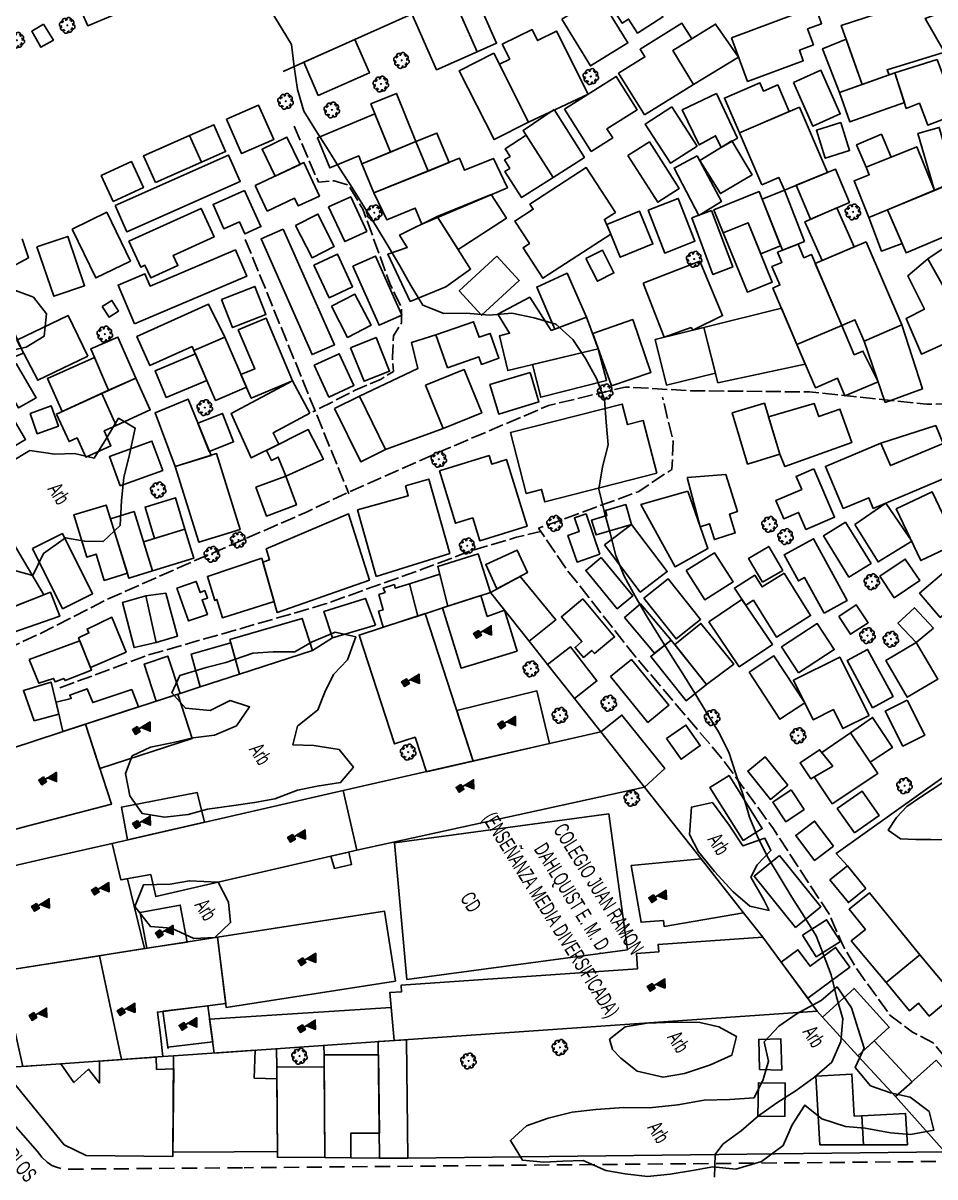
# Model space of a CAD drawing. Header units: millimetres. Extents: x 438774 to 440085, y 7202522 to 7203572.
# Drawn here: x 439084 to 439204.2, y 7203255.7 to 7203408 of the extents above; entities that cross this region are included whole.
import ezdxf

# ---------------------------------------------------------------- set-up
doc = ezdxf.new("R2010")
doc.units = ezdxf.units.MM
doc.linetypes.add('12', pattern=[3, 2, -1])
doc.linetypes.add('17', pattern=[2.5, 2, -0.5])
for name, color, linetype in [('0505', 1, 'Continuous'), ('0611', 30, 'Continuous'), ('0623', 30, 'Continuous'), ('0626', 7, 'Continuous'), ('0707', 7, 'Continuous'), ('0801', 10, 'Continuous'), ('0811', 10, 'Continuous'), ('0812', 7, 'Continuous'), ('0835', 7, 'Continuous'), ('0836', 7, 'Continuous'), ('1005', 3, 'Continuous'), ('1006', 3, 'Continuous'), ('1007', 3, 'Continuous')]:
    doc.layers.add(name, color=color, linetype=linetype)
doc.styles.add('02', font='swissc.ttf')

# ---------------------------------------------------------------- blocks, each defined once
blk = doc.blocks.new('15')
for p, q in [((-0.38, 0.75), (0.37, 0.75)), ((-0.38, 0.73), (0.37, 0.73)), ((-0.38, 0.72), (0.37, 0.72)), ((-0.38, 0.7), (0.37, 0.7)), ((-0.38, 0.69), (0.37, 0.69)), ((-0.38, 0.67), (0.37, 0.67)), ((-0.38, 0.66), (0.37, 0.66)), ((-0.38, 0.64), (0.37, 0.64)), ((-0.38, 0.63), (0.37, 0.63)), ((-0.38, 0.61), (0.37, 0.61)), ((-0.38, 0.6), (0.37, 0.6)), ((-0.38, 0.58), (0.37, 0.58)), ((-0.38, 0.57), (0.37, 0.57)), ((-0.38, 0.55), (0.37, 0.55)), ((-0.38, 0.54), (0.37, 0.54)), ((-0.38, 0.52), (0.37, 0.52)), ((-0.38, 0.51), (0.37, 0.51)), ((-0.38, 0.49), (0.37, 0.49)), ((-0.38, 0.48), (0.37, 0.48)), ((-0.38, 0.46), (0.37, 0.46)), ((-0.38, 0.45), (0.37, 0.45)), ((-0.38, 0.43), (0.37, 0.43)), ((-0.38, 0.42), (0.37, 0.42)), ((-0.38, 0.4), (0.37, 0.4)), ((-0.38, 0.39), (0.37, 0.39)), ((-0.38, 0.37), (0.37, 0.37)), ((-0.38, 0.36), (0.37, 0.36)), ((-0.38, 0.34), (0.37, 0.34)), ((-0.38, 0.33), (0.37, 0.33)), ((-0.38, 0.31), (0.37, 0.31)), ((-0.38, 0.3), (0.37, 0.3)), ((-0.38, 0.28), (0.37, 0.28)), ((-0.38, 0.27), (0.37, 0.27)), ((-0.38, 0.25), (0.37, 0.25)), ((-0.38, 0.24), (0.37, 0.24)), ((-0.38, 0.22), (0.37, 0.22)), ((-0.38, 0.21), (0.37, 0.21)), ((-0.38, 0.19), (0.37, 0.19)), ((-0.38, 0.18), (0.37, 0.18)), ((-0.38, 0.16), (0.37, 0.16)), ((-0.38, 0.15), (0.37, 0.15)), ((-0.38, 0.13), (0.37, 0.13)), ((-0.38, 0.12), (0.37, 0.12)), ((-0.38, 0.1), (0.37, 0.1)), ((-0.38, 0.09), (0.37, 0.09)), ((-0.38, 0.07), (0.37, 0.07)), ((-0.38, 0.06), (0.37, 0.06)), ((-0.38, 0.04), (0.37, 0.04)), ((-0.38, 0.03), (0.37, 0.03)), ((-0.38, 0.01), (0.37, 0.01))]:
    blk.add_line(p, q)
for points in [[(0, 0), (0, 2.5), (1.05, 1.88), (0, 1.12)], [(-0.38, 0.75), (0.37, 0.75), (0.37, 0), (-0.38, 0)]]:
    blk.add_lwpolyline(points, close=True)
blk.add_lwpolyline([(0.01, 2.48), (0.01, 1.17), (1.02, 1.88), (0.03, 2.48), (0.03, 1.23), (0.97, 1.88), (0.04, 2.42), (0.04, 1.28), (0.93, 1.88), (0.06, 2.38), (0.06, 1.33), (0.89, 1.88), (0.07, 2.33), (0.07, 1.38), (0.84, 1.88), (0.09, 2.28), (0.09, 1.42), (0.79, 1.88), (0.1, 2.23), (0.1, 1.48), (0.75, 1.88), (0.12, 2.17), (0.12, 1.53), (0.7, 1.88), (0.13, 2.12), (0.13, 1.58), (0.66, 1.88), (0.15, 2.08), (0.15, 1.62), (0.61, 1.88), (0.16, 2.03), (0.16, 1.67), (0.55, 1.88), (0.18, 2), (0.18, 1.7), (0.51, 1.88), (0.19, 1.95), (0.19, 1.75), (0.46, 1.88), (0.21, 1.92), (0.21, 1.78), (0.42, 1.88), (0.22, 1.9), (0.22, 1.8), (0.37, 1.88), (0.24, 1.88), (0.24, 1.83), (0.3, 1.85), (0.24, 1.85)])
blk = doc.blocks.new('09')
for p, q in [((-0.04, 0.01), (0.04, 0.01)), ((-0.02, 0.03), (0.02, 0.03)), ((0, 0.05), (0, 0.05)), ((-0.04, -0.01), (0.04, -0.01)), ((-0.02, -0.03), (0.02, -0.03))]:
    blk.add_line(p, q)
for points in [[(-0.61, 0.39), (-0.76, 0.34), (-0.88, 0.27), (-0.97, 0.13), (-1, 0), (-0.96, -0.15), (-0.88, -0.26), (-0.83, -0.31), (-0.73, -0.36), (-0.58, -0.38)], [(-0.12, 0.67), (-0.2, 0.77), (-0.32, 0.84), (-0.46, 0.87), (-0.62, 0.83), (-0.74, 0.77), (-0.81, 0.63), (-0.83, 0.49), (-0.83, 0.42), (-0.79, 0.32), (-0.69, 0.22), (-0.62, 0.16)], [(-0.41, 0.6), (-0.39, 0.72), (-0.35, 0.82), (-0.3, 0.88), (-0.18, 0.96), (-0.03, 1), (0.1, 0.96), (0.24, 0.87), (0.31, 0.75), (0.36, 0.62), (0.37, 0.55)], [(0.11, 0.66), (0.19, 0.71), (0.31, 0.78), (0.42, 0.81), (0.49, 0.81), (0.63, 0.78), (0.76, 0.7), (0.82, 0.58), (0.84, 0.41), (0.81, 0.28), (0.75, 0.16), (0.69, 0.06)], [(0.67, -0.42), (0.8, -0.38), (0.91, -0.29), (0.99, -0.14), (1.01, -0.01), (0.95, 0.14), (0.86, 0.24), (0.8, 0.29), (0.7, 0.32), (0.56, 0.34)], [(-0.14, -0.69), (-0.19, -0.75), (-0.3, -0.83), (-0.4, -0.87), (-0.48, -0.87), (-0.61, -0.83), (-0.74, -0.75), (-0.8, -0.63), (-0.83, -0.47), (-0.79, -0.33), (-0.7, -0.18), (-0.64, -0.12)], [(-0.38, -0.63), (-0.34, -0.76), (-0.26, -0.88), (-0.13, -0.97), (0.01, -1.01), (0.15, -0.97), (0.27, -0.88), (0.32, -0.83), (0.36, -0.73), (0.38, -0.57)], [(0.15, -0.7), (0.32, -0.83), (0.46, -0.87), (0.62, -0.85), (0.74, -0.79), (0.83, -0.66), (0.86, -0.52), (0.86, -0.45), (0.83, -0.34), (0.74, -0.24), (0.67, -0.18)]]:
    blk.add_lwpolyline(points)
blk.add_lwpolyline([(0, -0.05), (-0.05, 0), (0, 0.05), (0.05, 0)], close=True)

msp = doc.modelspace()

# ---------------------------------------------------------------- linework, layer by layer
at = {"layer": '0505', "linetype": 'Continuous', "elevation": 80, "flags": 128}
msp.add_lwpolyline([(439117.06, 7203408.96), (439119.39, 7203405.16), (439119.73, 7203402.18), (439120.15, 7203399.21), (439121.01, 7203396.34), (439122.6, 7203393.79), (439124.19, 7203391.25), (439125.79, 7203388.71), (439127.4, 7203386.18), (439129, 7203383.64), (439130.59, 7203381.1), (439132.13, 7203378.52), (439133.67, 7203375.95), (439135.1, 7203373.32), (439136.68, 7203370.76), (439139.47, 7203369.65), (439142.47, 7203369.7), (439145.46, 7203369.43), (439148.45, 7203369.68), (439151.38, 7203369.05), (439154.25, 7203368.22), (439156.5, 7203366.23), (439158.15, 7203363.72), (439159.59, 7203361.08), (439160.67, 7203358.29), (439160.87, 7203355.3), (439161.16, 7203352.31), (439160.39, 7203349.41), (439159.9, 7203346.45), (439160.6, 7203343.55), (439161.4, 7203340.65), (439162.14, 7203337.73), (439163.27, 7203334.96), (439164.72, 7203332.33), (439166.2, 7203329.73), (439167.78, 7203327.18), (439169.38, 7203324.64), (439170.97, 7203322.1), (439172.56, 7203319.55), (439174.13, 7203317), (439175.71, 7203314.45), (439177.06, 7203311.76), (439177.98, 7203308.91), (439178.94, 7203306.07), (439179.79, 7203303.19), (439180.94, 7203300.42), (439182.27, 7203297.74), (439183.81, 7203295.16), (439185.38, 7203292.61), (439186.98, 7203290.07), (439188.59, 7203287.53), (439189.49, 7203285.16), (439190.55, 7203282.36), (439191.27, 7203279.45), (439192.11, 7203276.56), (439191.85, 7203273.57), (439190.63, 7203270.83), (439188.38, 7203268.85), (439185.93, 7203267.13), (439183.41, 7203265.5), (439180.96, 7203263.75), (439178.7, 7203261.79), (439176.28, 7203260.01), (439175.25, 7203258.68), (439175.15, 7203255.68)], dxfattribs=at)
at = {"layer": '0611', "linetype": '12', "flags": 128}
for points in [[(439300.65, 7203549.6), (439332.81, 7203519.57), (439385.74, 7203476.29), (439418.9, 7203449.53), (439419.33, 7203449.01), (439419.53, 7203448.31), (439419.43, 7203447.5), (439405.25, 7203431.26), (439403.64, 7203427.49), (439400.47, 7203422.97), (439397.16, 7203419.83), (439393.79, 7203417.46), (439389.21, 7203414.52), (439367.76, 7203405.37), (439361.74, 7203401.87), (439351.11, 7203395.7), (439347.83, 7203393.37), (439345.42, 7203391.28), (439343.17, 7203388.56), (439337.08, 7203380.24), (439332.12, 7203372.27), (439327.65, 7203367.25), (439322.46, 7203361.57), (439317.48, 7203356.5), (439308.89, 7203348.57), (439294.71, 7203333.8), (439288.14, 7203325.29), (439286.49, 7203321.81), (439284.59, 7203317.74), (439283.36, 7203313.67), (439282.7, 7203310.14), (439281.8, 7203302.92), (439281.13, 7203294.43), (439281.98, 7203283.9), (439280.61, 7203259.71), (439219.54, 7203257.85), (439207.06, 7203257.76), (439113.11, 7203256.92)], [(439087.14, 7203257.64), (439087.74, 7203257.19), (439088.39, 7203257.01), (439089.13, 7203256.77), (439090.26, 7203256.73), (439113.11, 7203256.92)]]:
    msp.add_lwpolyline(points, dxfattribs=at)
at = {"layer": '0611', "linetype": 'Continuous', "flags": 128}
msp.add_lwpolyline([(439087.14, 7203257.64), (439086.45, 7203258.31), (439085.87, 7203259.04), (439080.45, 7203265.19), (439038.34, 7203313.06), (438999.84, 7203357.45), (438998.72, 7203358.97)], dxfattribs=at)
at = {"layer": '0623', "linetype": '17', "flags": 128}
for points in [[(439119.73, 7203394.37), (439122.92, 7203386.96), (439124.98, 7203387.16), (439126.89, 7203386.6), (439128.79, 7203383.42), (439132.33, 7203373.61), (439133.9, 7203370.37), (439133.88, 7203368.41), (439132.82, 7203366.69), (439132.69, 7203363.86), (439132.81, 7203362), (439131.22, 7203361), (439127.78, 7203359.52), (439122.19, 7203356.67)], [(439113.28, 7203379.41), (439126.95, 7203345.84)], [(439072.57, 7203321.15), (439073.58, 7203321.66), (439086.34, 7203327.45), (439095.09, 7203331.92), (439103.5, 7203335.65), (439121.45, 7203343.49), (439126.06, 7203345.69), (439139.65, 7203351.69), (439153.29, 7203357.51), (439163.39, 7203359.94), (439172, 7203359.46), (439187.7, 7203359.29), (439203.14, 7203357.68), (439212.76, 7203357.83), (439222.1, 7203358.88), (439227.42, 7203358.08)], [(439216.68, 7203257.77), (439204.02, 7203273.42), (439201.29, 7203274.8), (439198.31, 7203277.07), (439193.84, 7203283.29), (439192.08, 7203286.29), (439190.33, 7203290.33), (439182.86, 7203301.75), (439176.19, 7203310.9), (439164.78, 7203324.31), (439155.59, 7203335.98), (439151.97, 7203341.3), (439165.1, 7203346.13), (439169.56, 7203349.07), (439169.72, 7203352.75), (439168.32, 7203358.61)], [(439088.81, 7203320.23), (439100.33, 7203324.54), (439112.6, 7203328.04), (439123.83, 7203331.31), (439136.59, 7203335.89), (439143.13, 7203338.37), (439149.07, 7203340.11), (439152.21, 7203340.87)]]:
    msp.add_lwpolyline(points, dxfattribs=at)
at = {"layer": '0707', "linetype": 'Continuous', "flags": 128}
for points in [[(439118.26, 7203401.59), (439166.61, 7203423.2), (439191.42, 7203434.19), (439199.94, 7203439.05)], [(439128.32, 7203358.72), (439136.04, 7203362.39), (439135.21, 7203365.83), (439138.42, 7203366.82)], [(439131.77, 7203351.69), (439139.36, 7203354.49)], [(439205.32, 7203352.5), (439204.35, 7203354.85), (439197.12, 7203352.55)], [(439124.79, 7203326.86), (439122.14, 7203325.19)], [(439150.72, 7203326.39), (439153.14, 7203323.33)], [(439107.31, 7203320.36), (439104.7, 7203319.51)], [(439156.68, 7203318.84), (439160.17, 7203314.43)], [(439192.71, 7203296.76), (439191.23, 7203298.4), (439210.04, 7203311.78)], [(439165.93, 7203307.13), (439173.4, 7203297.67)], [(439179, 7203290.57), (439181.55, 7203287.34)], [(439189.43, 7203276.8), (439188.73, 7203277.57)], [(439117.43, 7203270.19), (439117.41, 7203272.62)], [(439123.66, 7203271.82), (439123.65, 7203273.05)], [(439102.42, 7203271.58), (439103.8, 7203271.67)], [(439103.8, 7203271.67), (439103.84, 7203271.68)], [(439130.99, 7203258.2), (439127.19, 7203258.23)], [(439205.57, 7203259.02), (439134.72, 7203258.18)]]:
    msp.add_lwpolyline(points, dxfattribs=at)
at = {"layer": '0801', "linetype": 'Continuous', "flags": 128}
for points in [[(439097.17, 7203420.68), (439101.28, 7203411.33), (439092.51, 7203407.62), (439088.86, 7203415.89)], [(439103.07, 7203272.82), (439103.09, 7203272.69), (439103.15, 7203272.71)], [(439103.8, 7203271.67), (439114.6, 7203272.42), (439114.45, 7203268.74), (439117.44, 7203268.64)], [(439111.79, 7203259.02), (439103.73, 7203258.99), (439103.8, 7203271.67)], [(439117.44, 7203268.64), (439117.51, 7203259.05), (439111.79, 7203259.02)]]:
    msp.add_lwpolyline(points, dxfattribs=at)
for points in [[(439160.8, 7203411.38), (439162.99, 7203407.95), (439163.84, 7203408.5), (439165.03, 7203406.64), (439168.36, 7203408.78), (439164.97, 7203414.05), (439160.8, 7203411.38)], [(439143.14, 7203412.71), (439140.59, 7203411.56), (439143.87, 7203404.18), (439146.43, 7203405.32), (439143.14, 7203412.71)], [(439143.87, 7203404.18), (439140.59, 7203411.56), (439135.23, 7203409.17), (439138.51, 7203401.8), (439143.87, 7203404.18)], [(439155.02, 7203408.47), (439158.8, 7203402.32), (439163.75, 7203405.35), (439159.97, 7203411.51), (439155.02, 7203408.47)], [(439194.66, 7203399.87), (439191.88, 7203407.66), (439203, 7203411.28), (439204, 7203408.95), (439202.94, 7203408.59), (439205.51, 7203404.15), (439197.94, 7203401.78), (439198.19, 7203401.12), (439194.66, 7203399.87)], [(439177.4, 7203406.04), (439188.47, 7203410.14), (439189.3, 7203407.88), (439187.44, 7203407.19), (439188.21, 7203405.08), (439186.36, 7203404.39), (439186.88, 7203403), (439179.54, 7203400.28), (439177.4, 7203406.04)], [(439086.67, 7203407.81), (439085.1, 7203406.9), (439086.32, 7203404.77), (439087.96, 7203405.73), (439086.67, 7203407.81)], [(439165.93, 7203395.84), (439172.42, 7203399.88), (439169.66, 7203404.33), (439172.16, 7203405.88), (439170.88, 7203407.95), (439165.36, 7203404.52), (439165.99, 7203403.51), (439162.51, 7203401.35), (439165.93, 7203395.84)], [(439169.66, 7203404.33), (439172.42, 7203399.88), (439178.35, 7203403.49), (439175.31, 7203407.84), (439169.66, 7203404.33)], [(439120.98, 7203402.8), (439127.71, 7203405.81), (439129.66, 7203401.4), (439122.91, 7203398.43), (439120.98, 7203402.8)], [(439150.65, 7203394.89), (439146.79, 7203402.55), (439148.15, 7203403.22), (439147.18, 7203405.17), (439151.1, 7203407.12), (439151.82, 7203405.66), (439154.33, 7203406.91), (439158.49, 7203398.59), (439150.65, 7203394.89)], [(439191.64, 7203398.8), (439189.43, 7203404.58), (439192.53, 7203405.83), (439194.66, 7203399.87), (439191.64, 7203398.8)], [(439146.07, 7203403.98), (439150.65, 7203394.89), (439146.1, 7203392.59), (439141.51, 7203401.68), (439146.07, 7203403.98)], [(439198.97, 7203401.4), (439204.53, 7203403.16), (439207.23, 7203395.98), (439203.3, 7203394.49), (439202.2, 7203397.38), (439200.46, 7203396.71), (439198.97, 7203401.4)], [(439185.57, 7203400.13), (439188.12, 7203394.37), (439191.75, 7203395.98), (439189.2, 7203401.74), (439185.57, 7203400.13)], [(439191.64, 7203398.8), (439198.97, 7203401.4), (439200.21, 7203397.49), (439193.01, 7203394.93), (439191.64, 7203398.8)], [(439155.38, 7203396.62), (439162.2, 7203400.93), (439164.98, 7203396.54), (439160.98, 7203394.01), (439161.74, 7203392.81), (439158.92, 7203391.03), (439155.38, 7203396.62)], [(439178.47, 7203393.47), (439185.03, 7203396.3), (439183.52, 7203399.81), (439181.63, 7203398.99), (439181.15, 7203400.09), (439176.48, 7203398.07), (439178.47, 7203393.47)], [(439132.44, 7203390.93), (439129.85, 7203397.32), (439133.22, 7203398.68), (439135.79, 7203392.32), (439132.44, 7203390.93)], [(439175.42, 7203398.66), (439178.2, 7203392.79), (439176.05, 7203391.57), (439175.32, 7203393.09), (439173.14, 7203391.88), (439170.91, 7203396.52), (439175.42, 7203398.66)], [(439110.8, 7203395.28), (439112.79, 7203390.74), (439117.02, 7203392.6), (439115.04, 7203397.13), (439110.8, 7203395.28)], [(439169.53, 7203396.91), (439172.87, 7203391.74), (439169.37, 7203389.47), (439166.04, 7203394.65), (439169.53, 7203396.91)], [(439181.42, 7203386.62), (439178.47, 7203393.47), (439186.37, 7203396.87), (439190.08, 7203388.26), (439184.39, 7203385.91), (439183.66, 7203387.59), (439181.42, 7203386.62)], [(439130.38, 7203395.99), (439132.44, 7203390.93), (439128.67, 7203389.38), (439128.24, 7203390.44), (439124.44, 7203388.85), (439122.78, 7203392.81), (439130.38, 7203395.99)], [(439154.02, 7203396.56), (439149.93, 7203393.8), (439153.88, 7203387.61), (439158.02, 7203390.25), (439154.02, 7203396.56)], [(439105.93, 7203393.14), (439107.48, 7203389.61), (439110.68, 7203391.01), (439109.13, 7203394.55), (439105.93, 7203393.14)], [(439191.83, 7203394.83), (439188.61, 7203393.83), (439189.77, 7203390.14), (439192.98, 7203391.14), (439191.83, 7203394.83)], [(439204.19, 7203385.87), (439202.01, 7203393.39), (439204.81, 7203394.21), (439206.89, 7203387.02), (439204.19, 7203385.87)], [(439101.41, 7203386.94), (439107.48, 7203389.61), (439105.93, 7203393.14), (439099.86, 7203390.47), (439101.41, 7203386.94)], [(439117.23, 7203387.78), (439120.53, 7203389.32), (439118.76, 7203392.91), (439115.49, 7203391.31), (439117.23, 7203387.78)], [(439128.67, 7203389.38), (439135.79, 7203392.32), (439137.38, 7203388.44), (439130.25, 7203385.57), (439128.67, 7203389.38)], [(439137.38, 7203388.44), (439135.79, 7203392.32), (439138.56, 7203393.46), (439140.17, 7203389.57), (439137.38, 7203388.44)], [(439153.88, 7203387.61), (439150.34, 7203393.17), (439147.56, 7203391.39), (439148.2, 7203390.38), (439147.47, 7203389.91), (439148.17, 7203388.8), (439147.52, 7203388.4), (439149.72, 7203384.95), (439153.88, 7203387.61)], [(439163.75, 7203390.48), (439167.7, 7203384.33), (439170.52, 7203386.16), (439166.58, 7203392.29), (439163.75, 7203390.48)], [(439177.47, 7203392.44), (439180.13, 7203387.96), (439175.95, 7203385.47), (439173.23, 7203389.82), (439177.47, 7203392.44)], [(439198.46, 7203390.29), (439195.17, 7203388.95), (439193.92, 7203391.89), (439197.18, 7203393.29), (439198.46, 7203390.29)], [(439204.19, 7203385.87), (439195.54, 7203382.32), (439193.59, 7203387.15), (439195.58, 7203387.95), (439195.17, 7203388.95), (439201.84, 7203391.65), (439204.19, 7203385.87)], [(439095.85, 7203384.43), (439099.83, 7203386.26), (439098.26, 7203389.68), (439094.28, 7203387.85), (439095.85, 7203384.43)], [(439096.12, 7203383.89), (439111.08, 7203390.54), (439112.61, 7203387.08), (439097.65, 7203380.43), (439096.12, 7203383.89)], [(439114.6, 7203386.55), (439121, 7203389.55), (439123.06, 7203385.14), (439120.27, 7203383.83), (439119.78, 7203384.85), (439116.18, 7203383.16), (439114.6, 7203386.55)], [(439130.25, 7203385.57), (439141.54, 7203390.12), (439142.19, 7203388.55), (439146.01, 7203390.11), (439147.85, 7203386.24), (439136.58, 7203381.44), (439135.7, 7203383.55), (439131.95, 7203382), (439130.25, 7203385.57)], [(439172.9, 7203390.45), (439176.08, 7203384.42), (439173.09, 7203382.59), (439169.84, 7203388.83), (439172.9, 7203390.45)], [(439161.48, 7203380.11), (439152.53, 7203374.3), (439149.92, 7203378.32), (439150.76, 7203378.87), (439148.83, 7203381.84), (439151.26, 7203383.41), (439150.81, 7203384.09), (439158.26, 7203388.91), (439162.09, 7203382.99), (439160.64, 7203382.06), (439161.48, 7203380.11)], [(439185.95, 7203386.58), (439191.13, 7203388.69), (439192.96, 7203384.28), (439187.82, 7203382.08), (439185.95, 7203386.58)], [(439211.24, 7203382.23), (439200.44, 7203377.64), (439198.01, 7203383.34), (439208.81, 7203387.84), (439211.24, 7203382.23)], [(439113.19, 7203385.89), (439115.33, 7203381.11), (439113.21, 7203380.15), (439112.51, 7203381.74), (439110.46, 7203380.83), (439109.03, 7203384.02), (439113.19, 7203385.89)], [(439124.27, 7203383.7), (439126.39, 7203379.13), (439129.29, 7203380.47), (439127.19, 7203385.04), (439124.27, 7203383.7)], [(439145.69, 7203385.34), (439147.71, 7203382.21), (439141.37, 7203378.08), (439138.6, 7203382.44), (439145.69, 7203385.34)], [(439166.4, 7203383.27), (439168.61, 7203377.61), (439172.59, 7203379.17), (439170.38, 7203384.83), (439166.4, 7203383.27)], [(439176.33, 7203380.27), (439179.6, 7203381.61), (439181.27, 7203377.52), (439183.89, 7203378.58), (439181.06, 7203385.74), (439175.09, 7203383.34), (439176.33, 7203380.27)], [(439181.47, 7203384.71), (439184.14, 7203377.98), (439187.02, 7203379.15), (439184.39, 7203385.91), (439181.47, 7203384.71)], [(439090.43, 7203380.78), (439093.55, 7203374.33), (439098.13, 7203376.55), (439095, 7203383), (439090.43, 7203380.78)], [(439097.93, 7203379.18), (439107.44, 7203383.51), (439109.15, 7203379.76), (439103.78, 7203377.31), (439104.39, 7203375.97), (439100.81, 7203374.35), (439100.04, 7203376.02), (439099.49, 7203375.76), (439097.93, 7203379.18)], [(439160.95, 7203381.39), (439162.73, 7203377.06), (439167.04, 7203378.82), (439165.28, 7203383.15), (439160.95, 7203381.39)], [(439174.79, 7203383.22), (439177.57, 7203375.78), (439174.96, 7203374.8), (439172.18, 7203382.25), (439174.79, 7203383.22)], [(439189.37, 7203376.62), (439193.6, 7203378.43), (439191.32, 7203383.57), (439187.09, 7203381.76), (439189.37, 7203376.62)], [(439198.01, 7203383.34), (439195.54, 7203382.32), (439197.21, 7203377.87), (439199.91, 7203378.89), (439198.01, 7203383.34)], [(439119.91, 7203381.25), (439122.08, 7203377), (439125.02, 7203378.5), (439122.85, 7203382.76), (439119.91, 7203381.25)], [(439138.6, 7203382.44), (439143, 7203375.51), (439139.74, 7203373.15), (439135.04, 7203371.23), (439132.06, 7203377.47), (439134.63, 7203378.36), (439133.62, 7203379.99), (439138.6, 7203382.44)], [(439179.6, 7203381.61), (439182.78, 7203373.8), (439179.51, 7203372.48), (439176.33, 7203380.27), (439179.6, 7203381.61)], [(439118.29, 7203380.78), (439125.03, 7203365.52), (439122.09, 7203364.23), (439115.36, 7203379.49), (439118.29, 7203380.78)], [(439085.78, 7203378.43), (439088, 7203371.92), (439092.08, 7203373.31), (439089.86, 7203379.82), (439085.78, 7203378.43)], [(439191.95, 7203368.07), (439187.95, 7203377.44), (439186.96, 7203377), (439186.19, 7203378.8), (439183.49, 7203377.73), (439184.06, 7203376.38), (439182.75, 7203375.83), (439183.79, 7203373.41), (439182.86, 7203373), (439186.04, 7203365.55), (439191.95, 7203368.07)], [(439195.19, 7203379.12), (439199.9, 7203368.15), (439194.91, 7203366), (439193.7, 7203368.82), (439191.95, 7203368.07), (439188.46, 7203376.24), (439195.19, 7203379.12)], [(439207.04, 7203379.36), (439210.68, 7203372.36), (439206.91, 7203370.43), (439203.32, 7203376.86), (439207.04, 7203379.36)], [(439098.67, 7203368.28), (439113.46, 7203374.55), (439111.98, 7203378.04), (439100.72, 7203373.27), (439100.04, 7203374.89), (439096.49, 7203373.4), (439098.67, 7203368.28)], [(439122.31, 7203376.03), (439124.33, 7203371.72), (439127.43, 7203373.18), (439125.43, 7203377.48), (439122.31, 7203376.03)], [(439127.44, 7203375.88), (439130.92, 7203368.09), (439133.93, 7203369.44), (439130.46, 7203377.22), (439127.44, 7203375.88)], [(439146.47, 7203377.21), (439141.49, 7203372.65), (439144.44, 7203369.42), (439149.42, 7203373.99), (439146.47, 7203377.21)], [(439158.19, 7203376.92), (439160.39, 7203378.02), (439161.91, 7203374.99), (439159.72, 7203373.89), (439158.19, 7203376.92)], [(439165.74, 7203373.63), (439168.52, 7203366.51), (439172.07, 7203367.79), (439172.31, 7203367.43), (439176.23, 7203369.36), (439173.24, 7203376.54), (439165.74, 7203373.63)], [(439203.32, 7203376.86), (439208.76, 7203367.12), (439202.46, 7203364.29), (439200.45, 7203368.97), (439202.86, 7203370.21), (439200.69, 7203374.63), (439203.32, 7203376.86)], [(439154.09, 7203367.58), (439158.3, 7203369.17), (439155.73, 7203374.95), (439151.73, 7203373.14), (439154.09, 7203367.58)], [(439110.14, 7203371.49), (439111.59, 7203367.79), (439115.99, 7203369.53), (439114.54, 7203373.22), (439110.14, 7203371.49)], [(439094.41, 7203370.56), (439095.3, 7203369.16), (439096.56, 7203369.96), (439095.68, 7203371.37), (439094.41, 7203370.56)], [(439110.57, 7203366.5), (439108.41, 7203370.88), (439098.97, 7203366.61), (439100.7, 7203362.77), (439106.25, 7203365.28), (439106.5, 7203364.74), (439110.57, 7203366.5)], [(439124.63, 7203370.6), (439126.77, 7203366.48), (439129.87, 7203368.09), (439127.73, 7203372.21), (439124.63, 7203370.6)], [(439159.84, 7203364.96), (439147.9, 7203362.12), (439146.81, 7203366.7), (439148.14, 7203367.03), (439146.57, 7203369.57), (439150.8, 7203371.79), (439153.64, 7203367.41), (439158.3, 7203369.17), (439159.84, 7203364.96)], [(439092.5, 7203364.03), (439085.9, 7203360.84), (439083.12, 7203366.14), (439089.91, 7203369.39), (439092.5, 7203364.03)], [(439183.99, 7203370.36), (439187.15, 7203362.96), (439175.62, 7203360.5), (439173.74, 7203367.78), (439183.99, 7203370.36)], [(439078.42, 7203366.48), (439079.84, 7203362.78), (439084.03, 7203364.4), (439082.4, 7203368.01), (439078.42, 7203366.48)], [(439119.51, 7203360.77), (439116.03, 7203369.02), (439112.35, 7203367.47), (439114.52, 7203362.34), (439112.71, 7203361.58), (439114.06, 7203358.46), (439119.51, 7203360.77)], [(439139.95, 7203362.47), (439144.1, 7203363.92), (439144.45, 7203362.93), (439146.73, 7203363.73), (439145.57, 7203367.02), (439144.11, 7203366.5), (439143.4, 7203368.56), (439138.42, 7203366.82), (439139.95, 7203362.47)], [(439159.11, 7203367.02), (439161.59, 7203360.08), (439166.78, 7203361.87), (439164.38, 7203368.84), (439159.11, 7203367.02)], [(439173.74, 7203367.78), (439175.29, 7203361.78), (439168.84, 7203360.19), (439167.36, 7203366.22), (439173.74, 7203367.78)], [(439191.95, 7203368.07), (439186.04, 7203365.55), (439188.48, 7203359.85), (439191.38, 7203361.1), (439192.37, 7203358.77), (439196.76, 7203360.63), (439194.75, 7203364.68), (439193.6, 7203364.2), (439191.95, 7203368.07)], [(439194.91, 7203366), (439197.69, 7203357.92), (439202.59, 7203359.71), (439199.9, 7203368.15), (439194.91, 7203366)], [(439098.82, 7203361.13), (439095.25, 7203359.51), (439092.88, 7203364.99), (439096.48, 7203366.54), (439098.82, 7203361.13)], [(439113.43, 7203359.94), (439110.57, 7203366.5), (439106.5, 7203364.74), (439109.36, 7203358.17), (439113.43, 7203359.94)], [(439127.17, 7203365.13), (439128.94, 7203360.7), (439132.3, 7203362.05), (439130.52, 7203366.48), (439127.17, 7203365.13)], [(439151.18, 7203362.9), (439159.84, 7203364.96), (439160.94, 7203360.79), (439152.26, 7203358.6), (439151.18, 7203362.9)], [(439095.25, 7203359.51), (439089.12, 7203356.7), (439087.17, 7203361.05), (439093.37, 7203363.84), (439095.25, 7203359.51)], [(439106.69, 7203364.31), (439108.21, 7203360.82), (439102.83, 7203358.57), (439101.37, 7203362.09), (439106.69, 7203364.31)], [(439122.37, 7203362.81), (439124.31, 7203358.61), (439127.61, 7203360.15), (439125.67, 7203364.34), (439122.37, 7203362.81)], [(439080.74, 7203361.69), (439083.37, 7203357.18), (439085.68, 7203358.51), (439083.05, 7203363.03), (439080.74, 7203361.69)], [(439137.06, 7203360.19), (439139.36, 7203354.49), (439144.46, 7203356.55), (439142.16, 7203362.24), (439137.06, 7203360.19)], [(439150.84, 7203361.87), (439145.54, 7203360.26), (439146.72, 7203356.37), (439152.01, 7203357.98), (439150.84, 7203361.87)], [(439094.34, 7203359.09), (439098.82, 7203361.13), (439100.74, 7203356.91), (439096.26, 7203354.87), (439094.34, 7203359.09)], [(439121.8, 7203356.48), (439119.51, 7203360.77), (439111.4, 7203356.44), (439114.07, 7203350.59), (439117.7, 7203352.38), (439116.97, 7203353.9), (439121.8, 7203356.48)], [(439094.34, 7203359.09), (439096.26, 7203354.87), (439094.67, 7203354.15), (439095.55, 7203352.2), (439092.24, 7203350.69), (439091.08, 7203353.22), (439090.03, 7203352.74), (439088.37, 7203356.37), (439094.34, 7203359.09)], [(439125.04, 7203357.11), (439128.5, 7203350.09), (439131.77, 7203351.69), (439128.32, 7203358.72), (439125.04, 7203357.11)], [(439084.89, 7203356.44), (439087.67, 7203357.44), (439088.63, 7203354.77), (439085.84, 7203353.77), (439084.89, 7203356.44)], [(439108.76, 7203350.92), (439105.72, 7203358.34), (439101.37, 7203356.55), (439104.04, 7203349.46), (439108.76, 7203350.92)], [(439148.28, 7203353.93), (439163.01, 7203357.7), (439163.71, 7203354.98), (439165.77, 7203355.51), (439167.55, 7203348.59), (439152.78, 7203344.81), (439152.36, 7203346.42), (439150.32, 7203345.9), (439148.28, 7203353.93)], [(439183.8, 7203351.06), (439181.76, 7203357.8), (439177.51, 7203356.53), (439179.54, 7203349.78), (439183.8, 7203351.06)], [(439182.3, 7203356.02), (439183.8, 7203351.06), (439184.46, 7203349.44), (439193.29, 7203352.62), (439191.72, 7203357.03), (439188.93, 7203356.03), (439188.3, 7203357.78), (439182.3, 7203356.02)], [(439079.48, 7203350.17), (439084.29, 7203353.03), (439082.23, 7203356.52), (439077.34, 7203353.67), (439079.48, 7203350.17)], [(439107, 7203355.18), (439108.53, 7203351.45), (439111.73, 7203352.69), (439110.28, 7203356.45), (439107, 7203355.18)], [(439116.07, 7203351.56), (439121.59, 7203354.33), (439123.58, 7203350.42), (439118.63, 7203348.19), (439117.63, 7203350.7), (439116.74, 7203350.25), (439116.07, 7203351.56)], [(439096.79, 7203346.89), (439102.38, 7203348.94), (439100.96, 7203352.81), (439095.36, 7203350.76), (439096.79, 7203346.89)], [(439196.1, 7203343.91), (439207.01, 7203348.51), (439205.32, 7203352.5), (439198.38, 7203349.58), (439197.12, 7203352.55), (439189.8, 7203349.47), (439192.14, 7203343.92), (439195.51, 7203345.34), (439196.1, 7203343.91)], [(439104.04, 7203349.46), (439107.13, 7203339.45), (439112.59, 7203341.13), (439109.5, 7203351.15), (439104.04, 7203349.46)], [(439138.88, 7203348.86), (439141.02, 7203341.96), (439143.28, 7203342.66), (439144.22, 7203339.64), (439150.45, 7203341.57), (439147.71, 7203350.37), (439145.79, 7203349.77), (439145.44, 7203350.89), (439138.88, 7203348.86)], [(439114.66, 7203346.72), (439116.06, 7203342.92), (439120.03, 7203344.39), (439118.63, 7203348.19), (439114.66, 7203346.72)], [(439171.55, 7203348.01), (439173.28, 7203341.49), (439174.51, 7203341.89), (439175.16, 7203339.82), (439177.9, 7203340.68), (439177.13, 7203343.16), (439178.19, 7203343.5), (439176.66, 7203348.4), (439171.55, 7203348.01)], [(439188.28, 7203349.15), (439191.01, 7203342.77), (439187.22, 7203341.16), (439186.26, 7203343.4), (439184.3, 7203342.55), (439183.27, 7203344.98), (439186.67, 7203346.44), (439185.94, 7203348.15), (439188.28, 7203349.15)], [(439130.55, 7203334.95), (439128.09, 7203343.74), (439134.77, 7203345.6), (439134.41, 7203346.9), (439137.5, 7203347.78), (439140.25, 7203337.96), (439130.55, 7203334.95)], [(439074.67, 7203331.94), (439079.82, 7203334.99), (439075.33, 7203342.62), (439079.33, 7203344.97), (439086.69, 7203332.51), (439076.79, 7203328.63), (439074.67, 7203331.94)], [(439105.32, 7203341.18), (439101.32, 7203339.95), (439100.06, 7203344.1), (439104.05, 7203345.32), (439105.32, 7203341.18)], [(439171.63, 7203346.19), (439174.29, 7203338.62), (439169.97, 7203336.22), (439165.47, 7203344.43), (439171.63, 7203346.19)], [(439199.14, 7203343.88), (439202.38, 7203337.04), (439207.12, 7203339.29), (439203.89, 7203346.11), (439199.14, 7203343.88)], [(439097.72, 7203335.36), (439094.93, 7203344.37), (439090.68, 7203343.08), (439092.37, 7203337.51), (439093.61, 7203337.89), (439094.67, 7203334.43), (439097.72, 7203335.36)], [(439095.5, 7203342.53), (439097.92, 7203334.71), (439101.05, 7203335.68), (439098.61, 7203343.5), (439095.5, 7203342.53)], [(439164.23, 7203341.79), (439163.46, 7203344.42), (439160.78, 7203343.63), (439160.97, 7203342.97), (439158.96, 7203342.38), (439159.54, 7203340.42), (439164.23, 7203341.79)], [(439193.7, 7203341.78), (439196.75, 7203336.86), (439201.18, 7203339.58), (439197.78, 7203344.62), (439193.7, 7203341.78)], [(439115.61, 7203336.82), (439117.5, 7203330.18), (439129.64, 7203334.44), (439126.9, 7203343.2), (439116.05, 7203338.57), (439116.47, 7203337.12), (439115.61, 7203336.82)], [(439160.05, 7203337.87), (439158.23, 7203343.19), (439156.69, 7203342.66), (439157.3, 7203340.87), (439155.84, 7203340.37), (439157.05, 7203336.84), (439160.05, 7203337.87)], [(439192.46, 7203342.11), (439195.82, 7203336.66), (439192.9, 7203334.86), (439189.55, 7203340.31), (439192.46, 7203342.11)], [(439085.19, 7203338.63), (439089.17, 7203330.69), (439093.14, 7203332.67), (439089.16, 7203340.61), (439085.19, 7203338.63)], [(439101.05, 7203335.68), (439099.85, 7203339.51), (439105.32, 7203341.18), (439106.48, 7203337.35), (439101.05, 7203335.68)], [(439160.68, 7203339.1), (439165.38, 7203332.89), (439168.93, 7203335.58), (439164.23, 7203341.79), (439160.68, 7203339.1)], [(439181.52, 7203334.17), (439184.18, 7203335.73), (439182.32, 7203338.9), (439179.66, 7203337.33), (439181.52, 7203334.17)], [(439189.62, 7203330.11), (439187.06, 7203334.8), (439186.23, 7203334.35), (439184.35, 7203337.79), (439188.23, 7203339.92), (439192.68, 7203331.79), (439189.62, 7203330.11)], [(439115.46, 7203337.34), (439117.09, 7203331.62), (439110.25, 7203329.5), (439109.52, 7203331.91), (439109.24, 7203331.78), (439108.27, 7203334.95), (439115.46, 7203337.34)], [(439140.01, 7203331.02), (439138.67, 7203336.27), (439143.99, 7203337.92), (439145.63, 7203332.84), (439140.01, 7203331.02)], [(439146.47, 7203333.32), (439150.49, 7203335.45), (439149.15, 7203338.4), (439144.99, 7203336.51), (439146.47, 7203333.32)], [(439160.23, 7203337.43), (439164.38, 7203332.38), (439162.34, 7203330.69), (439158.18, 7203335.75), (439160.23, 7203337.43)], [(439171.44, 7203335.72), (439173.89, 7203331.86), (439177.61, 7203334.22), (439175.16, 7203338.08), (439171.44, 7203335.72)], [(439196.96, 7203334.98), (439198.85, 7203332.14), (439202.24, 7203334.4), (439200.33, 7203337.24), (439196.96, 7203334.98)], [(439208.86, 7203332.86), (439206.04, 7203335.98), (439202.22, 7203332.73), (439204.95, 7203329.53), (439208.86, 7203332.86)], [(439104.26, 7203333.4), (439105.78, 7203329.08), (439108.27, 7203329.94), (439107.57, 7203331.88), (439108.31, 7203332.08), (439107.92, 7203333.07), (439107.34, 7203332.82), (439106.81, 7203334.29), (439104.26, 7203333.4)], [(439136.03, 7203329.72), (439134.95, 7203333.99), (439138.93, 7203335.23), (439140.01, 7203331.02), (439136.03, 7203329.72)], [(439145.63, 7203332.84), (439150.72, 7203326.39), (439154.22, 7203329.2), (439149.55, 7203334.95), (439145.63, 7203332.84)], [(439165.84, 7203332.1), (439170.11, 7203326.71), (439173.33, 7203329.28), (439169.05, 7203334.65), (439165.84, 7203332.1)], [(439184.35, 7203335.39), (439187.85, 7203329.78), (439183.34, 7203326.95), (439180.3, 7203331.8), (439179.28, 7203331.16), (439177.79, 7203333.41), (439180.48, 7203335.1), (439181.44, 7203333.56), (439184.35, 7203335.39)], [(439079.45, 7203329.68), (439087.57, 7203332.86), (439088.8, 7203329.7), (439080.4, 7203326.79), (439079.45, 7203329.68)], [(439100.15, 7203332.37), (439101.51, 7203326.25), (439104.35, 7203327.05), (439102.79, 7203332.72), (439100.15, 7203332.37)], [(439136.03, 7203329.72), (439131.45, 7203328.23), (439130.85, 7203330.36), (439131.45, 7203330.53), (439130.89, 7203332.57), (439131.72, 7203332.84), (439131.47, 7203333.42), (439132.95, 7203333.87), (439133.05, 7203333.41), (439134.95, 7203333.99), (439136.03, 7203329.72)], [(439100.15, 7203332.37), (439101.51, 7203326.25), (439098.63, 7203325.56), (439097.06, 7203331.5), (439100.15, 7203332.37)], [(439130.47, 7203328.5), (439124.79, 7203326.86), (439123.65, 7203330.33), (439129.13, 7203332.05), (439130.47, 7203328.5)], [(439157.82, 7203331.98), (439161.98, 7203326.96), (439159.34, 7203324.77), (439158.99, 7203325.19), (439157.87, 7203324.26), (439156.78, 7203325.58), (439157.69, 7203326.34), (439154.97, 7203329.62), (439157.82, 7203331.98)], [(439169.45, 7203326.54), (439165.42, 7203331.31), (439163.3, 7203329.52), (439167.27, 7203324.81), (439169.45, 7203326.54)], [(439174.41, 7203328.96), (439178.44, 7203323.02), (439182.81, 7203325.98), (439178.79, 7203331.92), (439174.41, 7203328.96)], [(439191.56, 7203329.68), (439193.85, 7203331.2), (439195.42, 7203328.84), (439193.12, 7203327.32), (439191.56, 7203329.68)], [(439204.05, 7203328.1), (439201.56, 7203330.82), (439199.36, 7203328.79), (439201.78, 7203326.21), (439204.05, 7203328.1)], [(439092.84, 7203322.92), (439091.29, 7203326.86), (439092.64, 7203327.49), (439092.4, 7203327.99), (439095.67, 7203329.55), (439097.55, 7203324.96), (439092.84, 7203322.92)], [(439112.51, 7203322.05), (439122.14, 7203325.19), (439120.78, 7203329.4), (439111.25, 7203326.62), (439112.51, 7203322.05)], [(439169.92, 7203325.95), (439174.1, 7203320.68), (439177.72, 7203323.39), (439173.38, 7203328.75), (439169.92, 7203325.95)], [(439186.25, 7203322.22), (439190.96, 7203325.29), (439188.72, 7203328.72), (439184.01, 7203325.65), (439186.25, 7203322.22)], [(439084.77, 7203323.98), (439091.46, 7203326.43), (439092.97, 7203322.57), (439089.5, 7203321.2), (439089.34, 7203321.48), (439088.19, 7203321.02), (439087.99, 7203321.48), (439086.04, 7203320.85), (439084.77, 7203323.98)], [(439111.37, 7203326.17), (439112.51, 7203322.05), (439107.31, 7203320.36), (439106.12, 7203324.71), (439111.37, 7203326.17)], [(439153.14, 7203323.33), (439156.68, 7203318.84), (439159.66, 7203321.16), (439156.16, 7203325.67), (439153.14, 7203323.33)], [(439169.45, 7203326.54), (439174.1, 7203320.68), (439171.41, 7203318.54), (439166.75, 7203324.4), (439169.45, 7203326.54)], [(439196.01, 7203317.62), (439192.65, 7203323.84), (439195.37, 7203325.32), (439198.73, 7203319.1), (439196.01, 7203317.62)], [(439201.78, 7203326.21), (439204.62, 7203321.38), (439200.6, 7203319.01), (439197.76, 7203323.85), (439201.78, 7203326.21)], [(439101.5, 7203318.47), (439099.95, 7203323.38), (439103.04, 7203324.43), (439104.7, 7203319.51), (439101.5, 7203318.47)], [(439161.46, 7203321.74), (439166.39, 7203315.69), (439169.15, 7203317.94), (439164.22, 7203323.98), (439161.46, 7203321.74)], [(439179.74, 7203322.33), (439183.79, 7203316.11), (439187.07, 7203318.25), (439183.01, 7203324.46), (439179.74, 7203322.33)], [(439195.55, 7203316.59), (439191.68, 7203324.31), (439185.57, 7203321.25), (439188.19, 7203316.03), (439190.85, 7203317.37), (439192.11, 7203314.86), (439195.55, 7203316.59)], [(439085.41, 7203315.87), (439084, 7203319.91), (439087.67, 7203320.99), (439088.69, 7203316.79), (439085.41, 7203315.87)], [(439088.34, 7203318.34), (439089.2, 7203314.47), (439099.2, 7203317.72), (439098.31, 7203320.02), (439093.16, 7203318.31), (439092.44, 7203320.11), (439090.13, 7203319.26), (439090.31, 7203318.84), (439088.34, 7203318.34)], [(439200.59, 7203318.63), (439202.93, 7203314.01), (439200.03, 7203312.55), (439197.7, 7203317.16), (439200.59, 7203318.63)], [(439160.17, 7203314.43), (439165.93, 7203307.13), (439168.6, 7203309.6), (439162.96, 7203316.66), (439160.17, 7203314.43)], [(439193.13, 7203314.29), (439195.7, 7203310.44), (439198.63, 7203312.37), (439196.02, 7203316.34), (439193.13, 7203314.29)], [(439168.85, 7203313.56), (439170.77, 7203310.83), (439173.3, 7203312.62), (439171.39, 7203315.34), (439168.85, 7203313.56)], [(439190.7, 7203304.94), (439196.7, 7203308.95), (439193.13, 7203314.29), (439189.32, 7203311.71), (439190.76, 7203309.93), (439188.33, 7203308.52), (439190.7, 7203304.94)], [(439190.76, 7203309.93), (439189.02, 7203312.08), (439186.46, 7203310.36), (439187.86, 7203308.25), (439190.76, 7203309.93)], [(439184.86, 7203307.39), (439181.87, 7203311.12), (439179.55, 7203309.27), (439182.54, 7203305.53), (439184.86, 7203307.39)], [(439178.95, 7203300.09), (439174.57, 7203307.11), (439177.1, 7203308.68), (439181.47, 7203301.67), (439178.95, 7203300.09)], [(439185.27, 7203306.77), (439186.99, 7203304.2), (439184.57, 7203302.57), (439182.85, 7203305.14), (439185.27, 7203306.77)], [(439193.63, 7203301.12), (439196.9, 7203303.42), (439194.64, 7203306.62), (439191.37, 7203304.31), (439193.63, 7203301.12)], [(439190.88, 7203299.33), (439188.38, 7203302.66), (439185.89, 7203300.78), (439188.38, 7203297.46), (439190.88, 7203299.33)], [(439183.73, 7203298.1), (439189.2, 7203291.36), (439185.86, 7203288.64), (439180.39, 7203295.38), (439183.73, 7203298.1)], [(439195.13, 7203293.77), (439192.71, 7203296.76), (439190.4, 7203294.89), (439192.83, 7203291.9), (439195.13, 7203293.77)], [(439202.26, 7203285.03), (439195.6, 7203293.2), (439192.92, 7203291.02), (439195.07, 7203288.37), (439193.2, 7203286.85), (439197.83, 7203281.34), (439202.26, 7203285.03)], [(439186.77, 7203287.62), (439189.96, 7203289.64), (439191.77, 7203286.78), (439188.57, 7203284.76), (439186.77, 7203287.62)], [(439183.97, 7203284.06), (439187.46, 7203279.3), (439193.03, 7203283.4), (439191.14, 7203285.98), (439187.77, 7203283.51), (439186.17, 7203285.68), (439183.97, 7203284.06)], [(439206.75, 7203279.65), (439202.26, 7203285.03), (439197.83, 7203281.34), (439200.9, 7203277.64), (439202.08, 7203278.63), (439203.49, 7203276.93), (439206.75, 7203279.65)], [(439194.07, 7203271.69), (439189.43, 7203276.8), (439193.59, 7203280.57), (439198.22, 7203275.46), (439194.07, 7203271.69)], [(439134.55, 7203273.81), (439134.72, 7203258.18), (439130.99, 7203258.2), (439130.82, 7203273.56), (439134.55, 7203273.81)], [(439181.12, 7203269.86), (439181, 7203273.85), (439183.91, 7203273.94), (439184.04, 7203269.81), (439181.12, 7203269.86)], [(439194.07, 7203271.69), (439199.05, 7203266.32), (439201.23, 7203268.27), (439196.23, 7203273.65), (439194.07, 7203271.69)], [(439130.84, 7203271.82), (439130.96, 7203261.46), (439127.2, 7203261.49), (439127.19, 7203258.23), (439123.77, 7203258.27), (439123.66, 7203271.82), (439130.84, 7203271.82)], [(439103.83, 7203269.97), (439103.73, 7203258.42), (439092.29, 7203258.51), (439089.4, 7203259.92), (439081.13, 7203270.1), (439088.93, 7203270.64), (439090.68, 7203268.16), (439092.6, 7203269.91), (439094.06, 7203268.09), (439094.05, 7203270.99), (439101.51, 7203271.51), (439101.57, 7203269.9), (439103.83, 7203269.97)], [(439199.05, 7203266.32), (439205.57, 7203259.02), (439208.13, 7203261.3), (439209.99, 7203259.21), (439212.79, 7203261.71), (439204.41, 7203271.11), (439199.05, 7203266.32)], [(439123.67, 7203270.22), (439123.77, 7203258.27), (439117.52, 7203258.31), (439117.43, 7203270.19), (439123.67, 7203270.22)], [(439189.05, 7203259.96), (439188.55, 7203269.01), (439193.29, 7203269.27), (439193.6, 7203263.72), (439194.59, 7203263.77), (439194.81, 7203259.95), (439189.05, 7203259.96)], [(439180.9, 7203263.66), (439180.96, 7203268.13), (439184.5, 7203268.08), (439184.45, 7203263.72), (439180.9, 7203263.66)], [(439194.81, 7203259.95), (439194.59, 7203263.77), (439200.37, 7203264.09), (439200.61, 7203259.94), (439194.81, 7203259.95)]]:
    msp.add_lwpolyline(points, close=True, dxfattribs=at)
at = {"layer": '0811', "linetype": 'Continuous', "flags": 128}
for points in [[(439139.3, 7203330.79), (439144.36, 7203332.43), (439145.19, 7203329.68), (439147.48, 7203330.5), (439149.12, 7203325.09), (439141.74, 7203322.86), (439139.3, 7203330.79)], [(439137.01, 7203330.04), (439143.32, 7203310.59), (439137.16, 7203309.18), (439135.68, 7203313.73), (439132.96, 7203312.84), (439128.29, 7203327.2), (439137.01, 7203330.04)], [(439092.18, 7203315.44), (439104.38, 7203319.4), (439106.29, 7203313.58), (439094.09, 7203309.58), (439092.18, 7203315.44)], [(439143.32, 7203310.59), (439153.42, 7203312.89), (439151.75, 7203319.83), (439141.16, 7203317.27), (439143.32, 7203310.59)], [(439126.17, 7203306.68), (439160.17, 7203314.43), (439165.93, 7203307.13), (439127.98, 7203298.81), (439126.17, 7203306.68)], [(439095.7, 7203299.72), (439126.17, 7203306.68), (439127.98, 7203298.81), (439101.47, 7203292.69), (439100.8, 7203295.6), (439096.86, 7203294.89), (439095.7, 7203299.72)], [(439107.88, 7203302.5), (439097.76, 7203300.19), (439096.93, 7203304.51), (439106.95, 7203306.43), (439107.88, 7203302.5)], [(439124.55, 7203298.02), (439126.93, 7203298.57), (439127.3, 7203296.94), (439125.04, 7203296.41), (439124.55, 7203298.02)], [(439164.19, 7203296.79), (439173.4, 7203297.67), (439179, 7203290.57), (439168.51, 7203288.77), (439168.44, 7203289.54), (439165.49, 7203289.31), (439164.19, 7203296.79)], [(439100.3, 7203285.88), (439099.43, 7203290.6), (439104.69, 7203291.58), (439105.59, 7203286.7), (439100.3, 7203285.88)], [(439109.6, 7203287.34), (439131.63, 7203290.79), (439133.08, 7203281.55), (439110.76, 7203278.05), (439109.6, 7203287.34)], [(439132.93, 7203273.7), (439188.73, 7203277.57), (439181.55, 7203287.34), (439167.75, 7203286.39), (439167.81, 7203285.4), (439164.88, 7203285.2), (439165.02, 7203283.18), (439133.85, 7203281.01), (439133.9, 7203280.15), (439132.33, 7203280.04), (439132.93, 7203273.7)], [(439081.12, 7203282.87), (439094.03, 7203284.89), (439096.96, 7203271.2), (439083.93, 7203270.29), (439081.12, 7203282.87)], [(439108.56, 7203276.52), (439132.52, 7203278.06), (439132.93, 7203273.7), (439109.19, 7203272.05), (439108.56, 7203276.52)]]:
    msp.add_lwpolyline(points, close=True, dxfattribs=at)
for points in [[(439078.91, 7203311.11), (439092.18, 7203315.44), (439095.61, 7203304.88), (439084.64, 7203302.02)], [(439084.64, 7203302.02), (439081.85, 7203301.29), (439082.79, 7203296.77), (439070.93, 7203294.07), (439067.53, 7203307.43), (439078.91, 7203311.11)], [(439087.31, 7203297.8), (439095.7, 7203299.72), (439096.86, 7203294.89), (439097.73, 7203295.05), (439099.98, 7203285.83), (439095.33, 7203285.1)], [(439095.33, 7203285.1), (439081.12, 7203282.87), (439078.32, 7203295.75), (439087.31, 7203297.8)], [(439095.33, 7203285.1), (439109.6, 7203287.34), (439110.69, 7203278.59), (439101.69, 7203277.46), (439102.07, 7203274.41)], [(439102.08, 7203274.41), (439102.42, 7203271.58), (439096.96, 7203271.2), (439094.03, 7203284.89), (439095.33, 7203285.1)], [(439103.07, 7203272.82), (439108.98, 7203273.51), (439108.32, 7203278.29), (439102.42, 7203277.56)], [(439102.42, 7203277.56), (439103.07, 7203272.83)]]:
    msp.add_lwpolyline(points, dxfattribs=at)
at = {"layer": '0835', "linetype": 'Continuous', "flags": 128}
msp.add_lwpolyline([(439134.6, 7203281.75), (439163.68, 7203285.68), (439161.25, 7203303.61), (439132.98, 7203299.79), (439134.6, 7203281.75)], close=True, dxfattribs=at)
at = {"layer": '1005'}
for points in [[(439081.91, 7203375.5), (439084.69, 7203377), (439083.86, 7203379.49)], [(439081.13, 7203364.51), (439084.39, 7203365.18), (439086.73, 7203366.65), (439087.04, 7203369.62), (439085.32, 7203371.79), (439082.63, 7203372.82)], [(439205.71, 7203300.18), (439203.71, 7203300.25), (439201.71, 7203300.22), (439199.71, 7203300.32), (439198.08, 7203301.47), (439199.18, 7203303.14), (439200.56, 7203304.59), (439202.2, 7203305.74), (439203.87, 7203306.84), (439205.56, 7203307.91)]]:
    msp.add_lwpolyline(points, dxfattribs=at)
for points in [[(439076.2, 7203339.68), (439076.97, 7203342.72), (439078.79, 7203345.25), (439081.1, 7203347.01), (439082.3, 7203350.01), (439084.86, 7203351.57), (439088.17, 7203351.1), (439090.74, 7203351.19), (439093.32, 7203350.55), (439094.93, 7203353.11), (439096.55, 7203355.81), (439098.75, 7203354.52), (439098.02, 7203351.04), (439097.26, 7203348.02), (439096.95, 7203344.95), (439096.75, 7203341.68), (439094.55, 7203339.57), (439092.06, 7203339.59), (439089.57, 7203340.05), (439086.66, 7203337.98), (439085.23, 7203335.09), (439082.7, 7203335.78), (439079.91, 7203336.55), (439077.13, 7203337.95)], [(439098.34, 7203311.29), (439100.79, 7203312.41), (439103.8, 7203313.05), (439106.42, 7203313.64), (439109.23, 7203313.98), (439112.11, 7203315.21), (439113.84, 7203317.72), (439111.29, 7203318.57), (439108.63, 7203317.25), (439105.37, 7203317.57), (439103.57, 7203319.57), (439104.64, 7203321.89), (439108.12, 7203322.94), (439110.73, 7203323.58), (439114.28, 7203324.82), (439116.97, 7203325), (439119.79, 7203325.01), (439122.09, 7203326.3), (439125.14, 7203327.59), (439127.85, 7203326.99), (439126.77, 7203323.93), (439124.91, 7203322), (439123.78, 7203319.67), (439122.85, 7203317.33), (439120.16, 7203315.17), (439119.55, 7203312.73), (439122.33, 7203312.62), (439125.64, 7203312.13), (439127.54, 7203309.76), (439125.84, 7203307.75), (439122.76, 7203307.29), (439120.18, 7203306.75), (439117.17, 7203305.62), (439114.51, 7203305.1), (439111.76, 7203304.7), (439108.3, 7203304.23), (439105.75, 7203303.55), (439102.62, 7203303.19), (439099.66, 7203303.67), (439098.05, 7203306), (439097.49, 7203308.96)], [(439182.38, 7203290.88), (439179.84, 7203291.43), (439177.61, 7203293.33), (439175.18, 7203295.99), (439173.06, 7203298.59), (439171.89, 7203300.91), (439172.13, 7203304.51), (439174.9, 7203305.11), (439177.09, 7203302.13), (439178.9, 7203299.4), (439181.83, 7203300.39), (439182.62, 7203298.79), (439180.78, 7203296.9), (439179.94, 7203295.24), (439181.69, 7203292.28)], [(439109.7, 7203294.61), (439111.04, 7203291.97), (439111.34, 7203289.27), (439109.27, 7203287.3), (439106.51, 7203287.17), (439103.53, 7203288.54), (439100.76, 7203288.76), (439098.7, 7203291.38), (439099.85, 7203294.25), (439103.38, 7203294.35), (439105.91, 7203294.78)], [(439181.71, 7203273.53), (439183.66, 7203275.62), (439186.06, 7203277.26), (439189.22, 7203278.99), (439191.34, 7203280.77), (439193.23, 7203278.04), (439194.14, 7203275.2), (439194.89, 7203272.71), (439193.72, 7203270.14), (439195.75, 7203267.73), (439198.37, 7203266.82), (439200.98, 7203266.23), (439203.5, 7203264.33), (439204.09, 7203261.87), (439201.02, 7203261.3), (439198.39, 7203261.54), (439195.04, 7203262.12), (439192.43, 7203262.36), (439189.34, 7203263.39), (439187.1, 7203265.19), (439185.4, 7203262.57), (439184.23, 7203259.87), (439181.35, 7203257.75), (439178, 7203256.75), (439174.93, 7203257.02), (439172.25, 7203256.56), (439169.33, 7203256.08), (439166.31, 7203255.77), (439163.4, 7203256.1), (439160.82, 7203256.56), (439157.86, 7203257.87), (439155.18, 7203257.8), (439152.65, 7203257.64), (439149.84, 7203257.93), (439148.24, 7203260.52), (439150.36, 7203262.43), (439153.21, 7203263.44), (439156.4, 7203264.24), (439159.51, 7203264.59), (439163.21, 7203264.88), (439166.61, 7203264.8), (439170.35, 7203265.23), (439173.82, 7203265.82), (439177.17, 7203265.94), (439180.39, 7203266.14), (439181.61, 7203268.54), (439182.29, 7203270.98)], [(439161.34, 7203273.9), (439163.39, 7203275.49), (439166.29, 7203275.98), (439169.89, 7203276.13), (439173.25, 7203276.08), (439175.76, 7203275.49), (439178.06, 7203274.25), (439177.44, 7203271.75), (439174.64, 7203270.51), (439171.21, 7203269.36), (439168.38, 7203268.85), (439164.97, 7203269.68), (439162.83, 7203271.38), (439161.71, 7203272.53)]]:
    msp.add_lwpolyline(points, close=True, dxfattribs=at)

# ---------------------------------------------------------------- block references
at = {"layer": '0811', "rotation": 302}
for p in [(439143.6, 7203327.11), (439134.09, 7203320.73), (439098.59, 7203314.42), (439146.78, 7203315.15), (439086.24, 7203307.76), (439141.28, 7203306.79), (439098.62, 7203302), (439119.05, 7203300.18), (439093.17, 7203293.23), (439166.69, 7203292.22), (439085.29, 7203291.08), (439101.63, 7203287.58), (439120.44, 7203283.9), (439166.5, 7203280.52), (439084.95, 7203276.67), (439096.59, 7203277.3), (439104.75, 7203275.38), (439120.38, 7203275.07)]:
    msp.add_blockref('15', p, dxfattribs=at)
at = {"layer": '1007', "rotation": 302}
for p in [(439089.8, 7203407.67), (439083.14, 7203405.7), (439133.89, 7203403.05), (439131.17, 7203399.93), (439158.86, 7203400.92), (439118.61, 7203397.65), (439124.7, 7203396.51), (439130.29, 7203382.94), (439193.45, 7203383.05), (439172.49, 7203376.82), (439094.75, 7203366.93), (439160.76, 7203359.31), (439107.94, 7203357.23), (439138.81, 7203350.41), (439101.8, 7203346.38), (439154.1, 7203341.95), (439182.43, 7203341.82), (439112.37, 7203339.77), (439142.56, 7203338.99), (439184.56, 7203340.22), (439108.89, 7203337.87), (439195.94, 7203334.25), (439195.35, 7203327.14), (439198.45, 7203326.67), (439150.95, 7203322.76), (439161.23, 7203318.23), (439154.79, 7203316.62), (439174.86, 7203316.32), (439186.22, 7203313.94), (439134.76, 7203311.77), (439200.24, 7203307.33), (439164.26, 7203305.67), (439154.78, 7203272.8), (439120.44, 7203271.65), (439142.73, 7203271.01)]:
    msp.add_blockref('09', p, dxfattribs=at)

# ---------------------------------------------------------------- texts
at = {"layer": '0626', "style": '02', "width": 0.75}
msp.add_text('CARLOS', height=2, rotation=310, dxfattribs=at).set_placement((439079.85, 7203260.26))
at = {"layer": '0812', "style": '02', "width": 0.75}
for s, p in [('(ENSEÑANZA MEDIA DIVERSIFICADA)', (439144.51, 7203303.02)), ('COLEGIO JUAN RAMON', (439153.84, 7203301.54)), ('DAHLQUIST E. M. D.', (439151.28, 7203298.95))]:
    msp.add_text(s, height=2, rotation=302, dxfattribs=at).set_placement(p)
at = {"layer": '0836', "style": '02', "width": 0.75}
msp.add_text('CD', height=2, rotation=302, dxfattribs=at).set_placement((439141.54, 7203292.5))
at = {"layer": '1006', "style": '02', "width": 0.75}
for p in [(439087.14, 7203346.48), (439113.7, 7203312.12), (439174.19, 7203300.24), (439106.52, 7203291.58), (439186.72, 7203274.84), (439168.87, 7203274.14), (439166.25, 7203262.21)]:
    msp.add_text('Arb', height=2, rotation=302, dxfattribs=at).set_placement(p)

doc.saveas('drawing.dxf')
